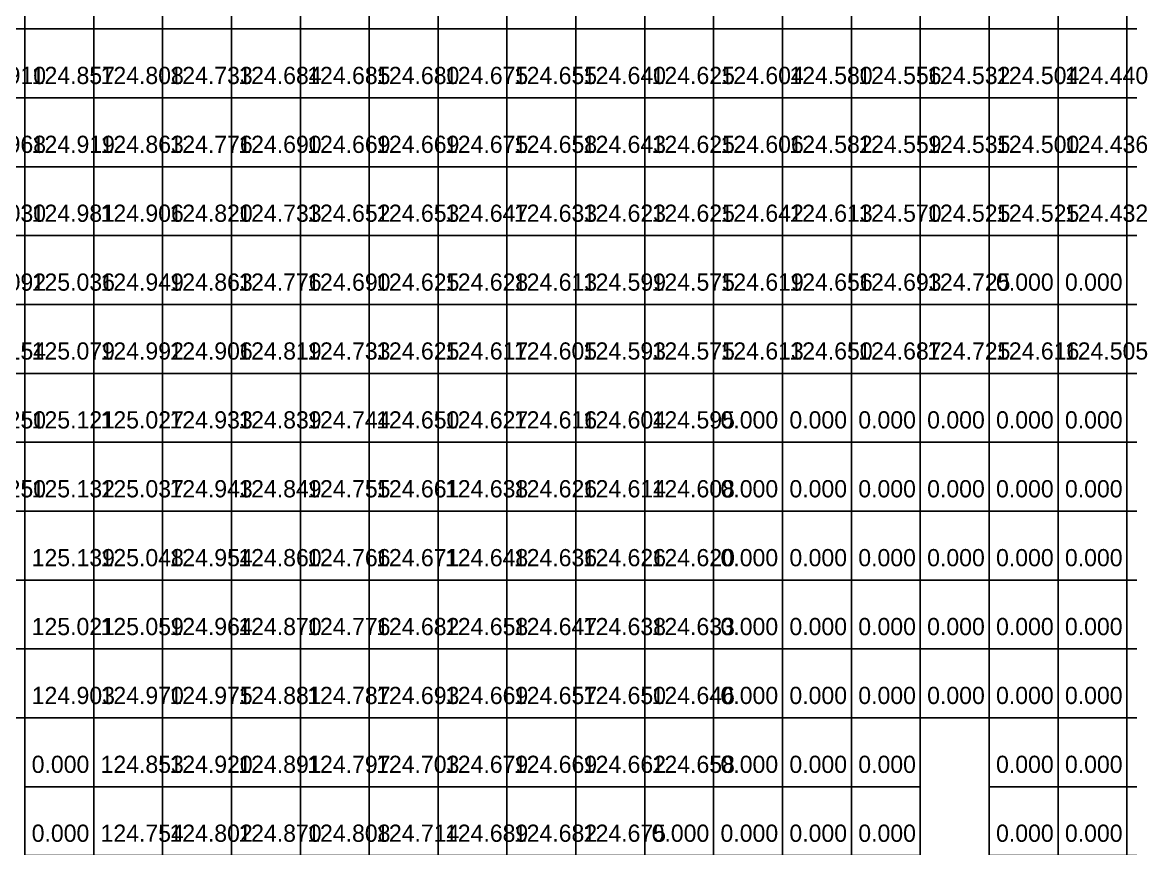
# Model space of a CAD drawing. Header units: metres. Extents: x 287857 to 287978, y 62957 to 63018.
# Drawn here: x 287919.89 to 287935.98, y 62993.93 to 63005.93 of the extents above; entities that cross this region are included whole.
import ezdxf

# ---------------------------------------------------------------- set-up
doc = ezdxf.new("R2010")
doc.units = ezdxf.units.M
for name, color, linetype, true_color in [('ARCH-BARRIER', 7, 'Continuous', 0xf87171), ('ARCH-INTERP', 7, 'Continuous', 0x64748b), ('ARCH-LEVEL-TXT', 7, 'Continuous', 0xa78bfa), ('ARCH-REAL', 7, 'Continuous', 0xa78bfa)]:
    doc.layers.add(name, color=color, linetype=linetype, true_color=true_color)

msp = doc.modelspace()

# ---------------------------------------------------------------- linework, layer by layer
at = {"layer": 'ARCH-BARRIER'}
for points in [[(287933.925, 63001.831, 0), (287934.925, 63001.831, 0), (287934.925, 63002.831, 0), (287933.925, 63002.831, 0), (287933.925, 63001.831, 0)], [(287934.925, 63001.831, 0), (287935.925, 63001.831, 0), (287935.925, 63002.831, 0), (287934.925, 63002.831, 0), (287934.925, 63001.831, 0)], [(287935.925, 63001.831, 0), (287936.925, 63001.831, 0), (287936.925, 63002.831, 0), (287935.925, 63002.831, 0), (287935.925, 63001.831, 0)], [(287935.925, 63000.831, 0), (287936.925, 63000.831, 0), (287936.925, 63001.831, 0), (287935.925, 63001.831, 0), (287935.925, 63000.831, 0)], [(287918.925, 62997.831, 0), (287919.925, 62997.831, 0), (287919.925, 62998.831, 0), (287918.925, 62998.831, 0), (287918.925, 62997.831, 0)], [(287918.925, 62996.831, 0), (287919.925, 62996.831, 0), (287919.925, 62997.831, 0), (287918.925, 62997.831, 0), (287918.925, 62996.831, 0)], [(287918.925, 62995.831, 0), (287919.925, 62995.831, 0), (287919.925, 62996.831, 0), (287918.925, 62996.831, 0), (287918.925, 62995.831, 0)], [(287919.925, 62994.831, 0), (287920.925, 62994.831, 0), (287920.925, 62995.831, 0), (287919.925, 62995.831, 0), (287919.925, 62994.831, 0)], [(287919.925, 62993.831, 0), (287920.925, 62993.831, 0), (287920.925, 62994.831, 0), (287919.925, 62994.831, 0), (287919.925, 62993.831, 0)]]:
    msp.add_polyline3d(points, dxfattribs=at)
at = {"layer": 'ARCH-INTERP'}
for points in [[(287918.925, 63005.831, 124.86), (287919.925, 63005.831, 124.86), (287919.925, 63006.831, 124.86), (287918.925, 63006.831, 124.86), (287918.925, 63005.831, 124.86)], [(287919.925, 63005.831, 124.805), (287920.925, 63005.831, 124.805), (287920.925, 63006.831, 124.805), (287919.925, 63006.831, 124.805), (287919.925, 63005.831, 124.805)], [(287920.925, 63005.831, 124.75), (287921.925, 63005.831, 124.75), (287921.925, 63006.831, 124.75), (287920.925, 63006.831, 124.75), (287920.925, 63005.831, 124.75)], [(287922.925, 63005.831, 124.692), (287923.925, 63005.831, 124.692), (287923.925, 63006.831, 124.692), (287922.925, 63006.831, 124.692), (287922.925, 63005.831, 124.692)], [(287923.925, 63005.831, 124.685), (287924.925, 63005.831, 124.685), (287924.925, 63006.831, 124.685), (287923.925, 63006.831, 124.685), (287923.925, 63005.831, 124.685)], [(287924.925, 63005.831, 124.677), (287925.925, 63005.831, 124.677), (287925.925, 63006.831, 124.677), (287924.925, 63006.831, 124.677), (287924.925, 63005.831, 124.677)], [(287925.925, 63005.831, 124.669), (287926.925, 63005.831, 124.669), (287926.925, 63006.831, 124.669), (287925.925, 63006.831, 124.669), (287925.925, 63005.831, 124.669)], [(287926.925, 63005.831, 124.652), (287927.925, 63005.831, 124.652), (287927.925, 63006.831, 124.652), (287926.925, 63006.831, 124.652), (287926.925, 63005.831, 124.652)], [(287927.925, 63005.831, 124.637), (287928.925, 63005.831, 124.637), (287928.925, 63006.831, 124.637), (287927.925, 63006.831, 124.637), (287927.925, 63005.831, 124.637)], [(287928.925, 63005.831, 124.622), (287929.925, 63005.831, 124.622), (287929.925, 63006.831, 124.622), (287928.925, 63006.831, 124.622), (287928.925, 63005.831, 124.622)], [(287929.925, 63005.831, 124.603), (287930.925, 63005.831, 124.603), (287930.925, 63006.831, 124.603), (287929.925, 63006.831, 124.603), (287929.925, 63005.831, 124.603)], [(287930.925, 63005.831, 124.578), (287931.925, 63005.831, 124.578), (287931.925, 63006.831, 124.578), (287930.925, 63006.831, 124.578), (287930.925, 63005.831, 124.578)], [(287931.925, 63005.831, 124.554), (287932.925, 63005.831, 124.554), (287932.925, 63006.831, 124.554), (287931.925, 63006.831, 124.554), (287931.925, 63005.831, 124.554)], [(287932.925, 63005.831, 124.53), (287933.925, 63005.831, 124.53), (287933.925, 63006.831, 124.53), (287932.925, 63006.831, 124.53), (287932.925, 63005.831, 124.53)], [(287933.925, 63005.831, 124.506), (287934.925, 63005.831, 124.506), (287934.925, 63006.831, 124.506), (287933.925, 63006.831, 124.506), (287933.925, 63005.831, 124.506)], [(287934.925, 63005.831, 124.444), (287935.925, 63005.831, 124.444), (287935.925, 63006.831, 124.444), (287934.925, 63006.831, 124.444), (287934.925, 63005.831, 124.444)], [(287935.925, 63005.831, 124.38), (287936.925, 63005.831, 124.38), (287936.925, 63006.831, 124.38), (287935.925, 63006.831, 124.38), (287935.925, 63005.831, 124.38)], [(287918.925, 63004.831, 124.91), (287919.925, 63004.831, 124.91), (287919.925, 63005.831, 124.91), (287918.925, 63005.831, 124.91), (287918.925, 63004.831, 124.91)], [(287919.925, 63004.831, 124.857), (287920.925, 63004.831, 124.857), (287920.925, 63005.831, 124.857), (287919.925, 63005.831, 124.857), (287919.925, 63004.831, 124.857)], [(287920.925, 63004.831, 124.808), (287921.925, 63004.831, 124.808), (287921.925, 63005.831, 124.808), (287920.925, 63005.831, 124.808), (287920.925, 63004.831, 124.808)], [(287921.925, 63004.831, 124.733), (287922.925, 63004.831, 124.733), (287922.925, 63005.831, 124.733), (287921.925, 63005.831, 124.733), (287921.925, 63004.831, 124.733)], [(287922.925, 63004.831, 124.684), (287923.925, 63004.831, 124.684), (287923.925, 63005.831, 124.684), (287922.925, 63005.831, 124.684), (287922.925, 63004.831, 124.684)], [(287923.925, 63004.831, 124.685), (287924.925, 63004.831, 124.685), (287924.925, 63005.831, 124.685), (287923.925, 63005.831, 124.685), (287923.925, 63004.831, 124.685)], [(287924.925, 63004.831, 124.68), (287925.925, 63004.831, 124.68), (287925.925, 63005.831, 124.68), (287924.925, 63005.831, 124.68), (287924.925, 63004.831, 124.68)], [(287926.925, 63004.831, 124.655), (287927.925, 63004.831, 124.655), (287927.925, 63005.831, 124.655), (287926.925, 63005.831, 124.655), (287926.925, 63004.831, 124.655)], [(287927.925, 63004.831, 124.64), (287928.925, 63004.831, 124.64), (287928.925, 63005.831, 124.64), (287927.925, 63005.831, 124.64), (287927.925, 63004.831, 124.64)], [(287928.925, 63004.831, 124.625), (287929.925, 63004.831, 124.625), (287929.925, 63005.831, 124.625), (287928.925, 63005.831, 124.625), (287928.925, 63004.831, 124.625)], [(287929.925, 63004.831, 124.604), (287930.925, 63004.831, 124.604), (287930.925, 63005.831, 124.604), (287929.925, 63005.831, 124.604), (287929.925, 63004.831, 124.604)], [(287930.925, 63004.831, 124.58), (287931.925, 63004.831, 124.58), (287931.925, 63005.831, 124.58), (287930.925, 63005.831, 124.58), (287930.925, 63004.831, 124.58)], [(287931.925, 63004.831, 124.556), (287932.925, 63004.831, 124.556), (287932.925, 63005.831, 124.556), (287931.925, 63005.831, 124.556), (287931.925, 63004.831, 124.556)], [(287932.925, 63004.831, 124.532), (287933.925, 63004.831, 124.532), (287933.925, 63005.831, 124.532), (287932.925, 63005.831, 124.532), (287932.925, 63004.831, 124.532)], [(287933.925, 63004.831, 124.504), (287934.925, 63004.831, 124.504), (287934.925, 63005.831, 124.504), (287933.925, 63005.831, 124.504), (287933.925, 63004.831, 124.504)], [(287934.925, 63004.831, 124.44), (287935.925, 63004.831, 124.44), (287935.925, 63005.831, 124.44), (287934.925, 63005.831, 124.44), (287934.925, 63004.831, 124.44)], [(287935.925, 63004.831, 124.376), (287936.925, 63004.831, 124.376), (287936.925, 63005.831, 124.376), (287935.925, 63005.831, 124.376), (287935.925, 63004.831, 124.376)], [(287918.925, 63003.831, 124.968), (287919.925, 63003.831, 124.968), (287919.925, 63004.831, 124.968), (287918.925, 63004.831, 124.968), (287918.925, 63003.831, 124.968)], [(287919.925, 63003.831, 124.919), (287920.925, 63003.831, 124.919), (287920.925, 63004.831, 124.919), (287919.925, 63004.831, 124.919), (287919.925, 63003.831, 124.919)], [(287920.925, 63003.831, 124.863), (287921.925, 63003.831, 124.863), (287921.925, 63004.831, 124.863), (287920.925, 63004.831, 124.863), (287920.925, 63003.831, 124.863)], [(287921.925, 63003.831, 124.776), (287922.925, 63003.831, 124.776), (287922.925, 63004.831, 124.776), (287921.925, 63004.831, 124.776), (287921.925, 63003.831, 124.776)], [(287922.925, 63003.831, 124.69), (287923.925, 63003.831, 124.69), (287923.925, 63004.831, 124.69), (287922.925, 63004.831, 124.69), (287922.925, 63003.831, 124.69)], [(287923.925, 63003.831, 124.669), (287924.925, 63003.831, 124.669), (287924.925, 63004.831, 124.669), (287923.925, 63004.831, 124.669), (287923.925, 63003.831, 124.669)], [(287924.925, 63003.831, 124.669), (287925.925, 63003.831, 124.669), (287925.925, 63004.831, 124.669), (287924.925, 63004.831, 124.669), (287924.925, 63003.831, 124.669)], [(287926.925, 63003.831, 124.658), (287927.925, 63003.831, 124.658), (287927.925, 63004.831, 124.658), (287926.925, 63004.831, 124.658), (287926.925, 63003.831, 124.658)], [(287927.925, 63003.831, 124.643), (287928.925, 63003.831, 124.643), (287928.925, 63004.831, 124.643), (287927.925, 63004.831, 124.643), (287927.925, 63003.831, 124.643)], [(287929.925, 63003.831, 124.606), (287930.925, 63003.831, 124.606), (287930.925, 63004.831, 124.606), (287929.925, 63004.831, 124.606), (287929.925, 63003.831, 124.606)], [(287930.925, 63003.831, 124.582), (287931.925, 63003.831, 124.582), (287931.925, 63004.831, 124.582), (287930.925, 63004.831, 124.582), (287930.925, 63003.831, 124.582)], [(287931.925, 63003.831, 124.559), (287932.925, 63003.831, 124.559), (287932.925, 63004.831, 124.559), (287931.925, 63004.831, 124.559), (287931.925, 63003.831, 124.559)], [(287932.925, 63003.831, 124.535), (287933.925, 63003.831, 124.535), (287933.925, 63004.831, 124.535), (287932.925, 63004.831, 124.535), (287932.925, 63003.831, 124.535)], [(287933.925, 63003.831, 124.5), (287934.925, 63003.831, 124.5), (287934.925, 63004.831, 124.5), (287933.925, 63004.831, 124.5), (287933.925, 63003.831, 124.5)], [(287934.925, 63003.831, 124.436), (287935.925, 63003.831, 124.436), (287935.925, 63004.831, 124.436), (287934.925, 63004.831, 124.436), (287934.925, 63003.831, 124.436)], [(287935.925, 63003.831, 124.372), (287936.925, 63003.831, 124.372), (287936.925, 63004.831, 124.372), (287935.925, 63004.831, 124.372), (287935.925, 63003.831, 124.372)], [(287918.925, 63002.831, 125.03), (287919.925, 63002.831, 125.03), (287919.925, 63003.831, 125.03), (287918.925, 63003.831, 125.03), (287918.925, 63002.831, 125.03)], [(287919.925, 63002.831, 124.981), (287920.925, 63002.831, 124.981), (287920.925, 63003.831, 124.981), (287919.925, 63003.831, 124.981), (287919.925, 63002.831, 124.981)], [(287920.925, 63002.831, 124.906), (287921.925, 63002.831, 124.906), (287921.925, 63003.831, 124.906), (287920.925, 63003.831, 124.906), (287920.925, 63002.831, 124.906)], [(287921.925, 63002.831, 124.82), (287922.925, 63002.831, 124.82), (287922.925, 63003.831, 124.82), (287921.925, 63003.831, 124.82), (287921.925, 63002.831, 124.82)], [(287922.925, 63002.831, 124.733), (287923.925, 63002.831, 124.733), (287923.925, 63003.831, 124.733), (287922.925, 63003.831, 124.733), (287922.925, 63002.831, 124.733)], [(287923.925, 63002.831, 124.652), (287924.925, 63002.831, 124.652), (287924.925, 63003.831, 124.652), (287923.925, 63003.831, 124.652), (287923.925, 63002.831, 124.652)], [(287924.925, 63002.831, 124.653), (287925.925, 63002.831, 124.653), (287925.925, 63003.831, 124.653), (287924.925, 63003.831, 124.653), (287924.925, 63002.831, 124.653)], [(287925.925, 63002.831, 124.647), (287926.925, 63002.831, 124.647), (287926.925, 63003.831, 124.647), (287925.925, 63003.831, 124.647), (287925.925, 63002.831, 124.647)], [(287926.925, 63002.831, 124.633), (287927.925, 63002.831, 124.633), (287927.925, 63003.831, 124.633), (287926.925, 63003.831, 124.633), (287926.925, 63002.831, 124.633)], [(287927.925, 63002.831, 124.623), (287928.925, 63002.831, 124.623), (287928.925, 63003.831, 124.623), (287927.925, 63003.831, 124.623), (287927.925, 63002.831, 124.623)], [(287929.925, 63002.831, 124.642), (287930.925, 63002.831, 124.642), (287930.925, 63003.831, 124.642), (287929.925, 63003.831, 124.642), (287929.925, 63002.831, 124.642)], [(287930.925, 63002.831, 124.613), (287931.925, 63002.831, 124.613), (287931.925, 63003.831, 124.613), (287930.925, 63003.831, 124.613), (287930.925, 63002.831, 124.613)], [(287931.925, 63002.831, 124.57), (287932.925, 63002.831, 124.57), (287932.925, 63003.831, 124.57), (287931.925, 63003.831, 124.57), (287931.925, 63002.831, 124.57)], [(287934.925, 63002.831, 124.432), (287935.925, 63002.831, 124.432), (287935.925, 63003.831, 124.432), (287934.925, 63003.831, 124.432), (287934.925, 63002.831, 124.432)], [(287935.925, 63002.831, 124.368), (287936.925, 63002.831, 124.368), (287936.925, 63003.831, 124.368), (287935.925, 63003.831, 124.368), (287935.925, 63002.831, 124.368)], [(287918.925, 63001.831, 125.092), (287919.925, 63001.831, 125.092), (287919.925, 63002.831, 125.092), (287918.925, 63002.831, 125.092), (287918.925, 63001.831, 125.092)], [(287919.925, 63001.831, 125.036), (287920.925, 63001.831, 125.036), (287920.925, 63002.831, 125.036), (287919.925, 63002.831, 125.036), (287919.925, 63001.831, 125.036)], [(287920.925, 63001.831, 124.949), (287921.925, 63001.831, 124.949), (287921.925, 63002.831, 124.949), (287920.925, 63002.831, 124.949), (287920.925, 63001.831, 124.949)], [(287921.925, 63001.831, 124.863), (287922.925, 63001.831, 124.863), (287922.925, 63002.831, 124.863), (287921.925, 63002.831, 124.863), (287921.925, 63001.831, 124.863)], [(287922.925, 63001.831, 124.776), (287923.925, 63001.831, 124.776), (287923.925, 63002.831, 124.776), (287922.925, 63002.831, 124.776), (287922.925, 63001.831, 124.776)], [(287923.925, 63001.831, 124.69), (287924.925, 63001.831, 124.69), (287924.925, 63002.831, 124.69), (287923.925, 63002.831, 124.69), (287923.925, 63001.831, 124.69)], [(287925.925, 63001.831, 124.628), (287926.925, 63001.831, 124.628), (287926.925, 63002.831, 124.628), (287925.925, 63002.831, 124.628), (287925.925, 63001.831, 124.628)], [(287926.925, 63001.831, 124.613), (287927.925, 63001.831, 124.613), (287927.925, 63002.831, 124.613), (287926.925, 63002.831, 124.613), (287926.925, 63001.831, 124.613)], [(287927.925, 63001.831, 124.599), (287928.925, 63001.831, 124.599), (287928.925, 63002.831, 124.599), (287927.925, 63002.831, 124.599), (287927.925, 63001.831, 124.599)], [(287929.925, 63001.831, 124.619), (287930.925, 63001.831, 124.619), (287930.925, 63002.831, 124.619), (287929.925, 63002.831, 124.619), (287929.925, 63001.831, 124.619)], [(287930.925, 63001.831, 124.656), (287931.925, 63001.831, 124.656), (287931.925, 63002.831, 124.656), (287930.925, 63002.831, 124.656), (287930.925, 63001.831, 124.656)], [(287931.925, 63001.831, 124.693), (287932.925, 63001.831, 124.693), (287932.925, 63002.831, 124.693), (287931.925, 63002.831, 124.693), (287931.925, 63001.831, 124.693)], [(287918.925, 63000.831, 125.154), (287919.925, 63000.831, 125.154), (287919.925, 63001.831, 125.154), (287918.925, 63001.831, 125.154), (287918.925, 63000.831, 125.154)], [(287919.925, 63000.831, 125.079), (287920.925, 63000.831, 125.079), (287920.925, 63001.831, 125.079), (287919.925, 63001.831, 125.079), (287919.925, 63000.831, 125.079)], [(287920.925, 63000.831, 124.992), (287921.925, 63000.831, 124.992), (287921.925, 63001.831, 124.992), (287920.925, 63001.831, 124.992), (287920.925, 63000.831, 124.992)], [(287921.925, 63000.831, 124.906), (287922.925, 63000.831, 124.906), (287922.925, 63001.831, 124.906), (287921.925, 63001.831, 124.906), (287921.925, 63000.831, 124.906)], [(287922.925, 63000.831, 124.819), (287923.925, 63000.831, 124.819), (287923.925, 63001.831, 124.819), (287922.925, 63001.831, 124.819), (287922.925, 63000.831, 124.819)], [(287923.925, 63000.831, 124.733), (287924.925, 63000.831, 124.733), (287924.925, 63001.831, 124.733), (287923.925, 63001.831, 124.733), (287923.925, 63000.831, 124.733)], [(287925.925, 63000.831, 124.617), (287926.925, 63000.831, 124.617), (287926.925, 63001.831, 124.617), (287925.925, 63001.831, 124.617), (287925.925, 63000.831, 124.617)], [(287926.925, 63000.831, 124.605), (287927.925, 63000.831, 124.605), (287927.925, 63001.831, 124.605), (287926.925, 63001.831, 124.605), (287926.925, 63000.831, 124.605)], [(287927.925, 63000.831, 124.593), (287928.925, 63000.831, 124.593), (287928.925, 63001.831, 124.593), (287927.925, 63001.831, 124.593), (287927.925, 63000.831, 124.593)], [(287929.925, 63000.831, 124.613), (287930.925, 63000.831, 124.613), (287930.925, 63001.831, 124.613), (287929.925, 63001.831, 124.613), (287929.925, 63000.831, 124.613)], [(287930.925, 63000.831, 124.65), (287931.925, 63000.831, 124.65), (287931.925, 63001.831, 124.65), (287930.925, 63001.831, 124.65), (287930.925, 63000.831, 124.65)], [(287931.925, 63000.831, 124.687), (287932.925, 63000.831, 124.687), (287932.925, 63001.831, 124.687), (287931.925, 63001.831, 124.687), (287931.925, 63000.831, 124.687)], [(287933.925, 63000.831, 124.616), (287934.925, 63000.831, 124.616), (287934.925, 63001.831, 124.616), (287933.925, 63001.831, 124.616), (287933.925, 63000.831, 124.616)], [(287934.925, 63000.831, 124.505), (287935.925, 63000.831, 124.505), (287935.925, 63001.831, 124.505), (287934.925, 63001.831, 124.505), (287934.925, 63000.831, 124.505)], [(287919.925, 62999.831, 125.121), (287920.925, 62999.831, 125.121), (287920.925, 63000.831, 125.121), (287919.925, 63000.831, 125.121), (287919.925, 62999.831, 125.121)], [(287920.925, 62999.831, 125.027), (287921.925, 62999.831, 125.027), (287921.925, 63000.831, 125.027), (287920.925, 63000.831, 125.027), (287920.925, 62999.831, 125.027)], [(287921.925, 62999.831, 124.933), (287922.925, 62999.831, 124.933), (287922.925, 63000.831, 124.933), (287921.925, 63000.831, 124.933), (287921.925, 62999.831, 124.933)], [(287922.925, 62999.831, 124.839), (287923.925, 62999.831, 124.839), (287923.925, 63000.831, 124.839), (287922.925, 63000.831, 124.839), (287922.925, 62999.831, 124.839)], [(287923.925, 62999.831, 124.744), (287924.925, 62999.831, 124.744), (287924.925, 63000.831, 124.744), (287923.925, 63000.831, 124.744), (287923.925, 62999.831, 124.744)], [(287924.925, 62999.831, 124.65), (287925.925, 62999.831, 124.65), (287925.925, 63000.831, 124.65), (287924.925, 63000.831, 124.65), (287924.925, 62999.831, 124.65)], [(287925.925, 62999.831, 124.627), (287926.925, 62999.831, 124.627), (287926.925, 63000.831, 124.627), (287925.925, 63000.831, 124.627), (287925.925, 62999.831, 124.627)], [(287926.925, 62999.831, 124.616), (287927.925, 62999.831, 124.616), (287927.925, 63000.831, 124.616), (287926.925, 63000.831, 124.616), (287926.925, 62999.831, 124.616)], [(287927.925, 62999.831, 124.604), (287928.925, 62999.831, 124.604), (287928.925, 63000.831, 124.604), (287927.925, 63000.831, 124.604), (287927.925, 62999.831, 124.604)], [(287928.925, 62999.831, 124.595), (287929.925, 62999.831, 124.595), (287929.925, 63000.831, 124.595), (287928.925, 63000.831, 124.595), (287928.925, 62999.831, 124.595)], [(287929.925, 62999.831, 0), (287930.925, 62999.831, 0), (287930.925, 63000.831, 0), (287929.925, 63000.831, 0), (287929.925, 62999.831, 0)], [(287930.925, 62999.831, 0), (287931.925, 62999.831, 0), (287931.925, 63000.831, 0), (287930.925, 63000.831, 0), (287930.925, 62999.831, 0)], [(287931.925, 62999.831, 0), (287932.925, 62999.831, 0), (287932.925, 63000.831, 0), (287931.925, 63000.831, 0), (287931.925, 62999.831, 0)], [(287932.925, 62999.831, 0), (287933.925, 62999.831, 0), (287933.925, 63000.831, 0), (287932.925, 63000.831, 0), (287932.925, 62999.831, 0)], [(287933.925, 62999.831, 0), (287934.925, 62999.831, 0), (287934.925, 63000.831, 0), (287933.925, 63000.831, 0), (287933.925, 62999.831, 0)], [(287934.925, 62999.831, 0), (287935.925, 62999.831, 0), (287935.925, 63000.831, 0), (287934.925, 63000.831, 0), (287934.925, 62999.831, 0)], [(287935.925, 62999.831, 0), (287936.925, 62999.831, 0), (287936.925, 63000.831, 0), (287935.925, 63000.831, 0), (287935.925, 62999.831, 0)], [(287919.925, 62998.831, 125.132), (287920.925, 62998.831, 125.132), (287920.925, 62999.831, 125.132), (287919.925, 62999.831, 125.132), (287919.925, 62998.831, 125.132)], [(287920.925, 62998.831, 125.037), (287921.925, 62998.831, 125.037), (287921.925, 62999.831, 125.037), (287920.925, 62999.831, 125.037), (287920.925, 62998.831, 125.037)], [(287921.925, 62998.831, 124.943), (287922.925, 62998.831, 124.943), (287922.925, 62999.831, 124.943), (287921.925, 62999.831, 124.943), (287921.925, 62998.831, 124.943)], [(287922.925, 62998.831, 124.849), (287923.925, 62998.831, 124.849), (287923.925, 62999.831, 124.849), (287922.925, 62999.831, 124.849), (287922.925, 62998.831, 124.849)], [(287923.925, 62998.831, 124.755), (287924.925, 62998.831, 124.755), (287924.925, 62999.831, 124.755), (287923.925, 62999.831, 124.755), (287923.925, 62998.831, 124.755)], [(287924.925, 62998.831, 124.661), (287925.925, 62998.831, 124.661), (287925.925, 62999.831, 124.661), (287924.925, 62999.831, 124.661), (287924.925, 62998.831, 124.661)], [(287925.925, 62998.831, 124.638), (287926.925, 62998.831, 124.638), (287926.925, 62999.831, 124.638), (287925.925, 62999.831, 124.638), (287925.925, 62998.831, 124.638)], [(287926.925, 62998.831, 124.626), (287927.925, 62998.831, 124.626), (287927.925, 62999.831, 124.626), (287926.925, 62999.831, 124.626), (287926.925, 62998.831, 124.626)], [(287927.925, 62998.831, 124.614), (287928.925, 62998.831, 124.614), (287928.925, 62999.831, 124.614), (287927.925, 62999.831, 124.614), (287927.925, 62998.831, 124.614)], [(287928.925, 62998.831, 124.608), (287929.925, 62998.831, 124.608), (287929.925, 62999.831, 124.608), (287928.925, 62999.831, 124.608), (287928.925, 62998.831, 124.608)], [(287929.925, 62998.831, 0), (287930.925, 62998.831, 0), (287930.925, 62999.831, 0), (287929.925, 62999.831, 0), (287929.925, 62998.831, 0)], [(287930.925, 62998.831, 0), (287931.925, 62998.831, 0), (287931.925, 62999.831, 0), (287930.925, 62999.831, 0), (287930.925, 62998.831, 0)], [(287931.925, 62998.831, 0), (287932.925, 62998.831, 0), (287932.925, 62999.831, 0), (287931.925, 62999.831, 0), (287931.925, 62998.831, 0)], [(287932.925, 62998.831, 0), (287933.925, 62998.831, 0), (287933.925, 62999.831, 0), (287932.925, 62999.831, 0), (287932.925, 62998.831, 0)], [(287933.925, 62998.831, 0), (287934.925, 62998.831, 0), (287934.925, 62999.831, 0), (287933.925, 62999.831, 0), (287933.925, 62998.831, 0)], [(287934.925, 62998.831, 0), (287935.925, 62998.831, 0), (287935.925, 62999.831, 0), (287934.925, 62999.831, 0), (287934.925, 62998.831, 0)], [(287935.925, 62998.831, 0), (287936.925, 62998.831, 0), (287936.925, 62999.831, 0), (287935.925, 62999.831, 0), (287935.925, 62998.831, 0)], [(287919.925, 62997.831, 125.139), (287920.925, 62997.831, 125.139), (287920.925, 62998.831, 125.139), (287919.925, 62998.831, 125.139), (287919.925, 62997.831, 125.139)], [(287920.925, 62997.831, 125.048), (287921.925, 62997.831, 125.048), (287921.925, 62998.831, 125.048), (287920.925, 62998.831, 125.048), (287920.925, 62997.831, 125.048)], [(287921.925, 62997.831, 124.954), (287922.925, 62997.831, 124.954), (287922.925, 62998.831, 124.954), (287921.925, 62998.831, 124.954), (287921.925, 62997.831, 124.954)], [(287922.925, 62997.831, 124.86), (287923.925, 62997.831, 124.86), (287923.925, 62998.831, 124.86), (287922.925, 62998.831, 124.86), (287922.925, 62997.831, 124.86)], [(287923.925, 62997.831, 124.766), (287924.925, 62997.831, 124.766), (287924.925, 62998.831, 124.766), (287923.925, 62998.831, 124.766), (287923.925, 62997.831, 124.766)], [(287924.925, 62997.831, 124.671), (287925.925, 62997.831, 124.671), (287925.925, 62998.831, 124.671), (287924.925, 62998.831, 124.671), (287924.925, 62997.831, 124.671)], [(287925.925, 62997.831, 124.648), (287926.925, 62997.831, 124.648), (287926.925, 62998.831, 124.648), (287925.925, 62998.831, 124.648), (287925.925, 62997.831, 124.648)], [(287926.925, 62997.831, 124.636), (287927.925, 62997.831, 124.636), (287927.925, 62998.831, 124.636), (287926.925, 62998.831, 124.636), (287926.925, 62997.831, 124.636)], [(287927.925, 62997.831, 124.626), (287928.925, 62997.831, 124.626), (287928.925, 62998.831, 124.626), (287927.925, 62998.831, 124.626), (287927.925, 62997.831, 124.626)], [(287928.925, 62997.831, 124.62), (287929.925, 62997.831, 124.62), (287929.925, 62998.831, 124.62), (287928.925, 62998.831, 124.62), (287928.925, 62997.831, 124.62)], [(287929.925, 62997.831, 0), (287930.925, 62997.831, 0), (287930.925, 62998.831, 0), (287929.925, 62998.831, 0), (287929.925, 62997.831, 0)], [(287930.925, 62997.831, 0), (287931.925, 62997.831, 0), (287931.925, 62998.831, 0), (287930.925, 62998.831, 0), (287930.925, 62997.831, 0)], [(287931.925, 62997.831, 0), (287932.925, 62997.831, 0), (287932.925, 62998.831, 0), (287931.925, 62998.831, 0), (287931.925, 62997.831, 0)], [(287932.925, 62997.831, 0), (287933.925, 62997.831, 0), (287933.925, 62998.831, 0), (287932.925, 62998.831, 0), (287932.925, 62997.831, 0)], [(287933.925, 62997.831, 0), (287934.925, 62997.831, 0), (287934.925, 62998.831, 0), (287933.925, 62998.831, 0), (287933.925, 62997.831, 0)], [(287934.925, 62997.831, 0), (287935.925, 62997.831, 0), (287935.925, 62998.831, 0), (287934.925, 62998.831, 0), (287934.925, 62997.831, 0)], [(287935.925, 62997.831, 0), (287936.925, 62997.831, 0), (287936.925, 62998.831, 0), (287935.925, 62998.831, 0), (287935.925, 62997.831, 0)], [(287919.925, 62996.831, 125.021), (287920.925, 62996.831, 125.021), (287920.925, 62997.831, 125.021), (287919.925, 62997.831, 125.021), (287919.925, 62996.831, 125.021)], [(287920.925, 62996.831, 125.059), (287921.925, 62996.831, 125.059), (287921.925, 62997.831, 125.059), (287920.925, 62997.831, 125.059), (287920.925, 62996.831, 125.059)], [(287921.925, 62996.831, 124.964), (287922.925, 62996.831, 124.964), (287922.925, 62997.831, 124.964), (287921.925, 62997.831, 124.964), (287921.925, 62996.831, 124.964)], [(287922.925, 62996.831, 124.87), (287923.925, 62996.831, 124.87), (287923.925, 62997.831, 124.87), (287922.925, 62997.831, 124.87), (287922.925, 62996.831, 124.87)], [(287923.925, 62996.831, 124.776), (287924.925, 62996.831, 124.776), (287924.925, 62997.831, 124.776), (287923.925, 62997.831, 124.776), (287923.925, 62996.831, 124.776)], [(287924.925, 62996.831, 124.682), (287925.925, 62996.831, 124.682), (287925.925, 62997.831, 124.682), (287924.925, 62997.831, 124.682), (287924.925, 62996.831, 124.682)], [(287925.925, 62996.831, 124.658), (287926.925, 62996.831, 124.658), (287926.925, 62997.831, 124.658), (287925.925, 62997.831, 124.658), (287925.925, 62996.831, 124.658)], [(287926.925, 62996.831, 124.647), (287927.925, 62996.831, 124.647), (287927.925, 62997.831, 124.647), (287926.925, 62997.831, 124.647), (287926.925, 62996.831, 124.647)], [(287927.925, 62996.831, 124.638), (287928.925, 62996.831, 124.638), (287928.925, 62997.831, 124.638), (287927.925, 62997.831, 124.638), (287927.925, 62996.831, 124.638)], [(287928.925, 62996.831, 124.633), (287929.925, 62996.831, 124.633), (287929.925, 62997.831, 124.633), (287928.925, 62997.831, 124.633), (287928.925, 62996.831, 124.633)], [(287929.925, 62996.831, 0), (287930.925, 62996.831, 0), (287930.925, 62997.831, 0), (287929.925, 62997.831, 0), (287929.925, 62996.831, 0)], [(287930.925, 62996.831, 0), (287931.925, 62996.831, 0), (287931.925, 62997.831, 0), (287930.925, 62997.831, 0), (287930.925, 62996.831, 0)], [(287931.925, 62996.831, 0), (287932.925, 62996.831, 0), (287932.925, 62997.831, 0), (287931.925, 62997.831, 0), (287931.925, 62996.831, 0)], [(287932.925, 62996.831, 0), (287933.925, 62996.831, 0), (287933.925, 62997.831, 0), (287932.925, 62997.831, 0), (287932.925, 62996.831, 0)], [(287933.925, 62996.831, 0), (287934.925, 62996.831, 0), (287934.925, 62997.831, 0), (287933.925, 62997.831, 0), (287933.925, 62996.831, 0)], [(287934.925, 62996.831, 0), (287935.925, 62996.831, 0), (287935.925, 62997.831, 0), (287934.925, 62997.831, 0), (287934.925, 62996.831, 0)], [(287935.925, 62996.831, 0), (287936.925, 62996.831, 0), (287936.925, 62997.831, 0), (287935.925, 62997.831, 0), (287935.925, 62996.831, 0)], [(287919.925, 62995.831, 124.903), (287920.925, 62995.831, 124.903), (287920.925, 62996.831, 124.903), (287919.925, 62996.831, 124.903), (287919.925, 62995.831, 124.903)], [(287920.925, 62995.831, 124.97), (287921.925, 62995.831, 124.97), (287921.925, 62996.831, 124.97), (287920.925, 62996.831, 124.97), (287920.925, 62995.831, 124.97)], [(287921.925, 62995.831, 124.975), (287922.925, 62995.831, 124.975), (287922.925, 62996.831, 124.975), (287921.925, 62996.831, 124.975), (287921.925, 62995.831, 124.975)], [(287922.925, 62995.831, 124.881), (287923.925, 62995.831, 124.881), (287923.925, 62996.831, 124.881), (287922.925, 62996.831, 124.881), (287922.925, 62995.831, 124.881)], [(287923.925, 62995.831, 124.787), (287924.925, 62995.831, 124.787), (287924.925, 62996.831, 124.787), (287923.925, 62996.831, 124.787), (287923.925, 62995.831, 124.787)], [(287924.925, 62995.831, 124.693), (287925.925, 62995.831, 124.693), (287925.925, 62996.831, 124.693), (287924.925, 62996.831, 124.693), (287924.925, 62995.831, 124.693)], [(287925.925, 62995.831, 124.669), (287926.925, 62995.831, 124.669), (287926.925, 62996.831, 124.669), (287925.925, 62996.831, 124.669), (287925.925, 62995.831, 124.669)], [(287926.925, 62995.831, 124.657), (287927.925, 62995.831, 124.657), (287927.925, 62996.831, 124.657), (287926.925, 62996.831, 124.657), (287926.925, 62995.831, 124.657)], [(287927.925, 62995.831, 124.65), (287928.925, 62995.831, 124.65), (287928.925, 62996.831, 124.65), (287927.925, 62996.831, 124.65), (287927.925, 62995.831, 124.65)], [(287928.925, 62995.831, 124.646), (287929.925, 62995.831, 124.646), (287929.925, 62996.831, 124.646), (287928.925, 62996.831, 124.646), (287928.925, 62995.831, 124.646)], [(287929.925, 62995.831, 0), (287930.925, 62995.831, 0), (287930.925, 62996.831, 0), (287929.925, 62996.831, 0), (287929.925, 62995.831, 0)], [(287930.925, 62995.831, 0), (287931.925, 62995.831, 0), (287931.925, 62996.831, 0), (287930.925, 62996.831, 0), (287930.925, 62995.831, 0)], [(287931.925, 62995.831, 0), (287932.925, 62995.831, 0), (287932.925, 62996.831, 0), (287931.925, 62996.831, 0), (287931.925, 62995.831, 0)], [(287932.925, 62995.831, 0), (287933.925, 62995.831, 0), (287933.925, 62996.831, 0), (287932.925, 62996.831, 0), (287932.925, 62995.831, 0)], [(287933.925, 62995.831, 0), (287934.925, 62995.831, 0), (287934.925, 62996.831, 0), (287933.925, 62996.831, 0), (287933.925, 62995.831, 0)], [(287934.925, 62995.831, 0), (287935.925, 62995.831, 0), (287935.925, 62996.831, 0), (287934.925, 62996.831, 0), (287934.925, 62995.831, 0)], [(287935.925, 62995.831, 0), (287936.925, 62995.831, 0), (287936.925, 62996.831, 0), (287935.925, 62996.831, 0), (287935.925, 62995.831, 0)], [(287920.925, 62994.831, 124.853), (287921.925, 62994.831, 124.853), (287921.925, 62995.831, 124.853), (287920.925, 62995.831, 124.853), (287920.925, 62994.831, 124.853)], [(287921.925, 62994.831, 124.92), (287922.925, 62994.831, 124.92), (287922.925, 62995.831, 124.92), (287921.925, 62995.831, 124.92), (287921.925, 62994.831, 124.92)], [(287922.925, 62994.831, 124.891), (287923.925, 62994.831, 124.891), (287923.925, 62995.831, 124.891), (287922.925, 62995.831, 124.891), (287922.925, 62994.831, 124.891)], [(287923.925, 62994.831, 124.797), (287924.925, 62994.831, 124.797), (287924.925, 62995.831, 124.797), (287923.925, 62995.831, 124.797), (287923.925, 62994.831, 124.797)], [(287924.925, 62994.831, 124.703), (287925.925, 62994.831, 124.703), (287925.925, 62995.831, 124.703), (287924.925, 62995.831, 124.703), (287924.925, 62994.831, 124.703)], [(287925.925, 62994.831, 124.679), (287926.925, 62994.831, 124.679), (287926.925, 62995.831, 124.679), (287925.925, 62995.831, 124.679), (287925.925, 62994.831, 124.679)], [(287926.925, 62994.831, 124.669), (287927.925, 62994.831, 124.669), (287927.925, 62995.831, 124.669), (287926.925, 62995.831, 124.669), (287926.925, 62994.831, 124.669)], [(287927.925, 62994.831, 124.662), (287928.925, 62994.831, 124.662), (287928.925, 62995.831, 124.662), (287927.925, 62995.831, 124.662), (287927.925, 62994.831, 124.662)], [(287928.925, 62994.831, 124.658), (287929.925, 62994.831, 124.658), (287929.925, 62995.831, 124.658), (287928.925, 62995.831, 124.658), (287928.925, 62994.831, 124.658)], [(287929.925, 62994.831, 0), (287930.925, 62994.831, 0), (287930.925, 62995.831, 0), (287929.925, 62995.831, 0), (287929.925, 62994.831, 0)], [(287930.925, 62994.831, 0), (287931.925, 62994.831, 0), (287931.925, 62995.831, 0), (287930.925, 62995.831, 0), (287930.925, 62994.831, 0)], [(287931.925, 62994.831, 0), (287932.925, 62994.831, 0), (287932.925, 62995.831, 0), (287931.925, 62995.831, 0), (287931.925, 62994.831, 0)], [(287933.925, 62994.831, 0), (287934.925, 62994.831, 0), (287934.925, 62995.831, 0), (287933.925, 62995.831, 0), (287933.925, 62994.831, 0)], [(287934.925, 62994.831, 0), (287935.925, 62994.831, 0), (287935.925, 62995.831, 0), (287934.925, 62995.831, 0), (287934.925, 62994.831, 0)], [(287935.925, 62994.831, 0), (287936.925, 62994.831, 0), (287936.925, 62995.831, 0), (287935.925, 62995.831, 0), (287935.925, 62994.831, 0)], [(287920.925, 62993.831, 124.754), (287921.925, 62993.831, 124.754), (287921.925, 62994.831, 124.754), (287920.925, 62994.831, 124.754), (287920.925, 62993.831, 124.754)], [(287921.925, 62993.831, 124.802), (287922.925, 62993.831, 124.802), (287922.925, 62994.831, 124.802), (287921.925, 62994.831, 124.802), (287921.925, 62993.831, 124.802)], [(287922.925, 62993.831, 124.87), (287923.925, 62993.831, 124.87), (287923.925, 62994.831, 124.87), (287922.925, 62994.831, 124.87), (287922.925, 62993.831, 124.87)], [(287923.925, 62993.831, 124.808), (287924.925, 62993.831, 124.808), (287924.925, 62994.831, 124.808), (287923.925, 62994.831, 124.808), (287923.925, 62993.831, 124.808)], [(287924.925, 62993.831, 124.714), (287925.925, 62993.831, 124.714), (287925.925, 62994.831, 124.714), (287924.925, 62994.831, 124.714), (287924.925, 62993.831, 124.714)], [(287925.925, 62993.831, 124.689), (287926.925, 62993.831, 124.689), (287926.925, 62994.831, 124.689), (287925.925, 62994.831, 124.689), (287925.925, 62993.831, 124.689)], [(287926.925, 62993.831, 124.682), (287927.925, 62993.831, 124.682), (287927.925, 62994.831, 124.682), (287926.925, 62994.831, 124.682), (287926.925, 62993.831, 124.682)], [(287927.925, 62993.831, 124.675), (287928.925, 62993.831, 124.675), (287928.925, 62994.831, 124.675), (287927.925, 62994.831, 124.675), (287927.925, 62993.831, 124.675)], [(287928.925, 62993.831, 0), (287929.925, 62993.831, 0), (287929.925, 62994.831, 0), (287928.925, 62994.831, 0), (287928.925, 62993.831, 0)], [(287929.925, 62993.831, 0), (287930.925, 62993.831, 0), (287930.925, 62994.831, 0), (287929.925, 62994.831, 0), (287929.925, 62993.831, 0)], [(287930.925, 62993.831, 0), (287931.925, 62993.831, 0), (287931.925, 62994.831, 0), (287930.925, 62994.831, 0), (287930.925, 62993.831, 0)], [(287931.925, 62993.831, 0), (287932.925, 62993.831, 0), (287932.925, 62994.831, 0), (287931.925, 62994.831, 0), (287931.925, 62993.831, 0)], [(287933.925, 62993.831, 0), (287934.925, 62993.831, 0), (287934.925, 62994.831, 0), (287933.925, 62994.831, 0), (287933.925, 62993.831, 0)], [(287934.925, 62993.831, 0), (287935.925, 62993.831, 0), (287935.925, 62994.831, 0), (287934.925, 62994.831, 0), (287934.925, 62993.831, 0)], [(287935.925, 62993.831, 0), (287936.925, 62993.831, 0), (287936.925, 62994.831, 0), (287935.925, 62994.831, 0), (287935.925, 62993.831, 0)]]:
    msp.add_polyline3d(points, dxfattribs=at)
at = {"layer": 'ARCH-REAL'}
for points in [[(287921.925, 63005.831, 124.7), (287922.925, 63005.831, 124.7), (287922.925, 63006.831, 124.7), (287921.925, 63006.831, 124.7), (287921.925, 63005.831, 124.7)], [(287925.925, 63004.831, 124.675), (287926.925, 63004.831, 124.675), (287926.925, 63005.831, 124.675), (287925.925, 63005.831, 124.675), (287925.925, 63004.831, 124.675)], [(287925.925, 63003.831, 124.675), (287926.925, 63003.831, 124.675), (287926.925, 63004.831, 124.675), (287925.925, 63004.831, 124.675), (287925.925, 63003.831, 124.675)], [(287928.925, 63003.831, 124.625), (287929.925, 63003.831, 124.625), (287929.925, 63004.831, 124.625), (287928.925, 63004.831, 124.625), (287928.925, 63003.831, 124.625)], [(287928.925, 63002.831, 124.625), (287929.925, 63002.831, 124.625), (287929.925, 63003.831, 124.625), (287928.925, 63003.831, 124.625), (287928.925, 63002.831, 124.625)], [(287932.925, 63002.831, 124.525), (287933.925, 63002.831, 124.525), (287933.925, 63003.831, 124.525), (287932.925, 63003.831, 124.525), (287932.925, 63002.831, 124.525)], [(287933.925, 63002.831, 124.525), (287934.925, 63002.831, 124.525), (287934.925, 63003.831, 124.525), (287933.925, 63003.831, 124.525), (287933.925, 63002.831, 124.525)], [(287924.925, 63001.831, 124.625), (287925.925, 63001.831, 124.625), (287925.925, 63002.831, 124.625), (287924.925, 63002.831, 124.625), (287924.925, 63001.831, 124.625)], [(287928.925, 63001.831, 124.575), (287929.925, 63001.831, 124.575), (287929.925, 63002.831, 124.575), (287928.925, 63002.831, 124.575), (287928.925, 63001.831, 124.575)], [(287932.925, 63001.831, 124.725), (287933.925, 63001.831, 124.725), (287933.925, 63002.831, 124.725), (287932.925, 63002.831, 124.725), (287932.925, 63001.831, 124.725)], [(287924.925, 63000.831, 124.625), (287925.925, 63000.831, 124.625), (287925.925, 63001.831, 124.625), (287924.925, 63001.831, 124.625), (287924.925, 63000.831, 124.625)], [(287928.925, 63000.831, 124.575), (287929.925, 63000.831, 124.575), (287929.925, 63001.831, 124.575), (287928.925, 63001.831, 124.575), (287928.925, 63000.831, 124.575)], [(287932.925, 63000.831, 124.725), (287933.925, 63000.831, 124.725), (287933.925, 63001.831, 124.725), (287932.925, 63001.831, 124.725), (287932.925, 63000.831, 124.725)], [(287918.925, 62999.831, 125.25), (287919.925, 62999.831, 125.25), (287919.925, 63000.831, 125.25), (287918.925, 63000.831, 125.25), (287918.925, 62999.831, 125.25)], [(287918.925, 62998.831, 125.25), (287919.925, 62998.831, 125.25), (287919.925, 62999.831, 125.25), (287918.925, 62999.831, 125.25), (287918.925, 62998.831, 125.25)]]:
    msp.add_polyline3d(points, dxfattribs=at)

# ---------------------------------------------------------------- texts
at = {"layer": 'ARCH-LEVEL-TXT'}
for s, p in [('124.910', (287919.025, 63005.031, 124.91)), ('124.857', (287920.025, 63005.031, 124.857)), ('124.808', (287921.025, 63005.031, 124.808)), ('124.733', (287922.025, 63005.031, 124.733)), ('124.684', (287923.025, 63005.031, 124.684)), ('124.685', (287924.025, 63005.031, 124.685)), ('124.680', (287925.025, 63005.031, 124.68)), ('124.675', (287926.025, 63005.031, 124.675)), ('124.655', (287927.025, 63005.031, 124.655)), ('124.640', (287928.025, 63005.031, 124.64)), ('124.625', (287929.025, 63005.031, 124.625)), ('124.604', (287930.025, 63005.031, 124.604)), ('124.580', (287931.025, 63005.031, 124.58)), ('124.556', (287932.025, 63005.031, 124.556)), ('124.532', (287933.025, 63005.031, 124.532)), ('124.504', (287934.025, 63005.031, 124.504)), ('124.440', (287935.025, 63005.031, 124.44)), ('124.968', (287919.025, 63004.031, 124.968)), ('124.919', (287920.025, 63004.031, 124.919)), ('124.863', (287921.025, 63004.031, 124.863)), ('124.776', (287922.025, 63004.031, 124.776)), ('124.690', (287923.025, 63004.031, 124.69)), ('124.669', (287924.025, 63004.031, 124.669)), ('124.669', (287925.025, 63004.031, 124.669)), ('124.675', (287926.025, 63004.031, 124.675)), ('124.658', (287927.025, 63004.031, 124.658)), ('124.643', (287928.025, 63004.031, 124.643)), ('124.625', (287929.025, 63004.031, 124.625)), ('124.606', (287930.025, 63004.031, 124.606)), ('124.582', (287931.025, 63004.031, 124.582)), ('124.559', (287932.025, 63004.031, 124.559)), ('124.535', (287933.025, 63004.031, 124.535)), ('124.500', (287934.025, 63004.031, 124.5)), ('124.436', (287935.025, 63004.031, 124.436)), ('125.030', (287919.025, 63003.031, 125.03)), ('124.981', (287920.025, 63003.031, 124.981)), ('124.906', (287921.025, 63003.031, 124.906)), ('124.820', (287922.025, 63003.031, 124.82)), ('124.733', (287923.025, 63003.031, 124.733)), ('124.652', (287924.025, 63003.031, 124.652)), ('124.653', (287925.025, 63003.031, 124.653)), ('124.647', (287926.025, 63003.031, 124.647)), ('124.633', (287927.025, 63003.031, 124.633)), ('124.623', (287928.025, 63003.031, 124.623)), ('124.625', (287929.025, 63003.031, 124.625)), ('124.642', (287930.025, 63003.031, 124.642)), ('124.613', (287931.025, 63003.031, 124.613)), ('124.570', (287932.025, 63003.031, 124.57)), ('124.525', (287933.025, 63003.031, 124.525)), ('124.525', (287934.025, 63003.031, 124.525)), ('124.432', (287935.025, 63003.031, 124.432)), ('125.092', (287919.025, 63002.031, 125.092)), ('125.036', (287920.025, 63002.031, 125.036)), ('124.949', (287921.025, 63002.031, 124.949)), ('124.863', (287922.025, 63002.031, 124.863)), ('124.776', (287923.025, 63002.031, 124.776)), ('124.690', (287924.025, 63002.031, 124.69)), ('124.625', (287925.025, 63002.031, 124.625)), ('124.628', (287926.025, 63002.031, 124.628)), ('124.613', (287927.025, 63002.031, 124.613)), ('124.599', (287928.025, 63002.031, 124.599)), ('124.575', (287929.025, 63002.031, 124.575)), ('124.619', (287930.025, 63002.031, 124.619)), ('124.656', (287931.025, 63002.031, 124.656)), ('124.693', (287932.025, 63002.031, 124.693)), ('124.725', (287933.025, 63002.031, 124.725)), ('0.000', (287934.025, 63002.031)), ('0.000', (287935.025, 63002.031)), ('125.154', (287919.025, 63001.031, 125.154)), ('125.079', (287920.025, 63001.031, 125.079)), ('124.992', (287921.025, 63001.031, 124.992)), ('124.906', (287922.025, 63001.031, 124.906)), ('124.819', (287923.025, 63001.031, 124.819)), ('124.733', (287924.025, 63001.031, 124.733)), ('124.625', (287925.025, 63001.031, 124.625)), ('124.617', (287926.025, 63001.031, 124.617)), ('124.605', (287927.025, 63001.031, 124.605)), ('124.593', (287928.025, 63001.031, 124.593)), ('124.575', (287929.025, 63001.031, 124.575)), ('124.613', (287930.025, 63001.031, 124.613)), ('124.650', (287931.025, 63001.031, 124.65)), ('124.687', (287932.025, 63001.031, 124.687)), ('124.725', (287933.025, 63001.031, 124.725)), ('124.616', (287934.025, 63001.031, 124.616)), ('124.505', (287935.025, 63001.031, 124.505)), ('125.250', (287919.025, 63000.031, 125.25)), ('125.121', (287920.025, 63000.031, 125.121)), ('125.027', (287921.025, 63000.031, 125.027)), ('124.933', (287922.025, 63000.031, 124.933)), ('124.839', (287923.025, 63000.031, 124.839)), ('124.744', (287924.025, 63000.031, 124.744)), ('124.650', (287925.025, 63000.031, 124.65)), ('124.627', (287926.025, 63000.031, 124.627)), ('124.616', (287927.025, 63000.031, 124.616)), ('124.604', (287928.025, 63000.031, 124.604)), ('124.595', (287929.025, 63000.031, 124.595)), ('0.000', (287930.025, 63000.031)), ('0.000', (287931.025, 63000.031)), ('0.000', (287932.025, 63000.031)), ('0.000', (287933.025, 63000.031)), ('0.000', (287934.025, 63000.031)), ('0.000', (287935.025, 63000.031)), ('125.250', (287919.025, 62999.031, 125.25)), ('125.132', (287920.025, 62999.031, 125.132)), ('125.037', (287921.025, 62999.031, 125.037)), ('124.943', (287922.025, 62999.031, 124.943)), ('124.849', (287923.025, 62999.031, 124.849)), ('124.755', (287924.025, 62999.031, 124.755)), ('124.661', (287925.025, 62999.031, 124.661)), ('124.638', (287926.025, 62999.031, 124.638)), ('124.626', (287927.025, 62999.031, 124.626)), ('124.614', (287928.025, 62999.031, 124.614)), ('124.608', (287929.025, 62999.031, 124.608)), ('0.000', (287930.025, 62999.031)), ('0.000', (287931.025, 62999.031)), ('0.000', (287932.025, 62999.031)), ('0.000', (287933.025, 62999.031)), ('0.000', (287934.025, 62999.031)), ('0.000', (287935.025, 62999.031)), ('125.139', (287920.025, 62998.031, 125.139)), ('125.048', (287921.025, 62998.031, 125.048)), ('124.954', (287922.025, 62998.031, 124.954)), ('124.860', (287923.025, 62998.031, 124.86)), ('124.766', (287924.025, 62998.031, 124.766)), ('124.671', (287925.025, 62998.031, 124.671)), ('124.648', (287926.025, 62998.031, 124.648)), ('124.636', (287927.025, 62998.031, 124.636)), ('124.626', (287928.025, 62998.031, 124.626)), ('124.620', (287929.025, 62998.031, 124.62)), ('0.000', (287930.025, 62998.031)), ('0.000', (287931.025, 62998.031)), ('0.000', (287932.025, 62998.031)), ('0.000', (287933.025, 62998.031)), ('0.000', (287934.025, 62998.031)), ('0.000', (287935.025, 62998.031)), ('125.021', (287920.025, 62997.031, 125.021)), ('125.059', (287921.025, 62997.031, 125.059)), ('124.964', (287922.025, 62997.031, 124.964)), ('124.870', (287923.025, 62997.031, 124.87)), ('124.776', (287924.025, 62997.031, 124.776)), ('124.682', (287925.025, 62997.031, 124.682)), ('124.658', (287926.025, 62997.031, 124.658)), ('124.647', (287927.025, 62997.031, 124.647)), ('124.638', (287928.025, 62997.031, 124.638)), ('124.633', (287929.025, 62997.031, 124.633)), ('0.000', (287930.025, 62997.031)), ('0.000', (287931.025, 62997.031)), ('0.000', (287932.025, 62997.031)), ('0.000', (287933.025, 62997.031)), ('0.000', (287934.025, 62997.031)), ('0.000', (287935.025, 62997.031)), ('124.903', (287920.025, 62996.031, 124.903)), ('124.970', (287921.025, 62996.031, 124.97)), ('124.975', (287922.025, 62996.031, 124.975)), ('124.881', (287923.025, 62996.031, 124.881)), ('124.787', (287924.025, 62996.031, 124.787)), ('124.693', (287925.025, 62996.031, 124.693)), ('124.669', (287926.025, 62996.031, 124.669)), ('124.657', (287927.025, 62996.031, 124.657)), ('124.650', (287928.025, 62996.031, 124.65)), ('124.646', (287929.025, 62996.031, 124.646)), ('0.000', (287930.025, 62996.031)), ('0.000', (287931.025, 62996.031)), ('0.000', (287932.025, 62996.031)), ('0.000', (287933.025, 62996.031)), ('0.000', (287934.025, 62996.031)), ('0.000', (287935.025, 62996.031)), ('0.000', (287920.025, 62995.031)), ('124.853', (287921.025, 62995.031, 124.853)), ('124.920', (287922.025, 62995.031, 124.92)), ('124.891', (287923.025, 62995.031, 124.891)), ('124.797', (287924.025, 62995.031, 124.797)), ('124.703', (287925.025, 62995.031, 124.703)), ('124.679', (287926.025, 62995.031, 124.679)), ('124.669', (287927.025, 62995.031, 124.669)), ('124.662', (287928.025, 62995.031, 124.662)), ('124.658', (287929.025, 62995.031, 124.658)), ('0.000', (287930.025, 62995.031)), ('0.000', (287931.025, 62995.031)), ('0.000', (287932.025, 62995.031)), ('0.000', (287934.025, 62995.031)), ('0.000', (287935.025, 62995.031)), ('0.000', (287920.025, 62994.031)), ('124.754', (287921.025, 62994.031, 124.754)), ('124.802', (287922.025, 62994.031, 124.802)), ('124.870', (287923.025, 62994.031, 124.87)), ('124.808', (287924.025, 62994.031, 124.808)), ('124.714', (287925.025, 62994.031, 124.714)), ('124.689', (287926.025, 62994.031, 124.689)), ('124.682', (287927.025, 62994.031, 124.682)), ('124.675', (287928.025, 62994.031, 124.675)), ('0.000', (287929.025, 62994.031)), ('0.000', (287930.025, 62994.031)), ('0.000', (287931.025, 62994.031)), ('0.000', (287932.025, 62994.031)), ('0.000', (287934.025, 62994.031)), ('0.000', (287935.025, 62994.031))]:
    msp.add_text(s, height=0.25, dxfattribs=at).set_placement(p)

doc.saveas('drawing.dxf')
